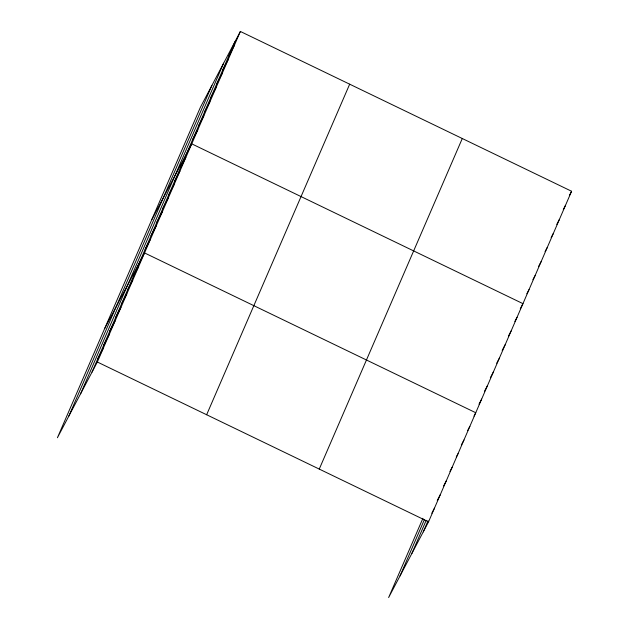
<?xml version="1.0" encoding="UTF-8"?>
<svg xmlns="http://www.w3.org/2000/svg" width="629" height="629" viewBox="0 0 629 629"><rect width="100%" height="100%" fill="white"/><g stroke="black" fill="none" stroke-linecap="round" stroke-linejoin="round"><path stroke-width="0.94" d="M68.836 416.076L211.871 85.52M80.606 393.762L223.633 63.199M92.031 372.093L235.057 41.53M240.372 31.45L200.447 107.182L57.412 437.745L97.346 362.013L240.372 31.45L571.588 191.255L428.553 521.818L388.628 597.55L422.924 518.296M206.642 414.747L349.677 84.184M319.257 469.085L462.284 138.522M400.052 575.889L424.386 519.64M411.814 553.567L426.195 520.325M423.238 531.898L428.034 520.82M228.98 55.58L234.295 45.5M222.902 69.63L228.217 59.551M216.824 83.681L222.139 73.593M210.746 97.723L216.062 87.643M204.661 111.773L209.976 101.694M198.583 125.824L203.898 115.744M192.505 139.874L197.821 129.794M151.817 219.576L191.743 143.844L522.958 303.65L520.301 308.69M180.531 167.558L185.846 157.478M174.626 181.191L179.941 171.112M168.729 194.833L174.044 184.745M162.825 208.466L168.14 198.387M156.928 222.1L162.243 212.02M151.031 235.733L156.346 225.654M145.126 249.375L150.441 239.295M104.618 328.66L144.544 252.929L475.752 412.734L473.983 416.091M133.324 276.642L138.639 266.562M127.428 290.276L132.743 280.196M121.531 303.917L126.846 293.837M115.626 317.551L120.941 307.471M109.729 331.184L115.044 321.104M103.824 344.826L109.139 334.738M97.927 358.459L103.242 348.38M569.371 195.454L571.588 191.255M563.293 209.504L565.51 205.306M556.767 224.396L559.425 219.356M551.138 237.605L553.347 233.406M545.052 251.655L547.269 247.449M538.534 266.539L541.192 261.499M532.897 279.748L535.114 275.549M526.819 293.798L529.036 289.599M514.837 321.482L517.054 317.283M508.499 335.957L511.157 330.917M502.154 350.432L505.252 344.558M496.698 363.232L499.355 358.192M490.353 377.707L493.458 371.825M484.456 391.34L487.554 385.459M478.999 404.14L481.657 399.101M467.638 430.566L469.855 426.368M461.301 445.049L463.958 440.001M456.284 457L458.054 453.643M449.939 471.475L452.157 467.276M443.594 485.95L446.252 480.91M437.257 500.425L440.355 494.551M431.801 513.225L434.458 508.185M97.346 362.013L428.553 521.818"/></g></svg>
